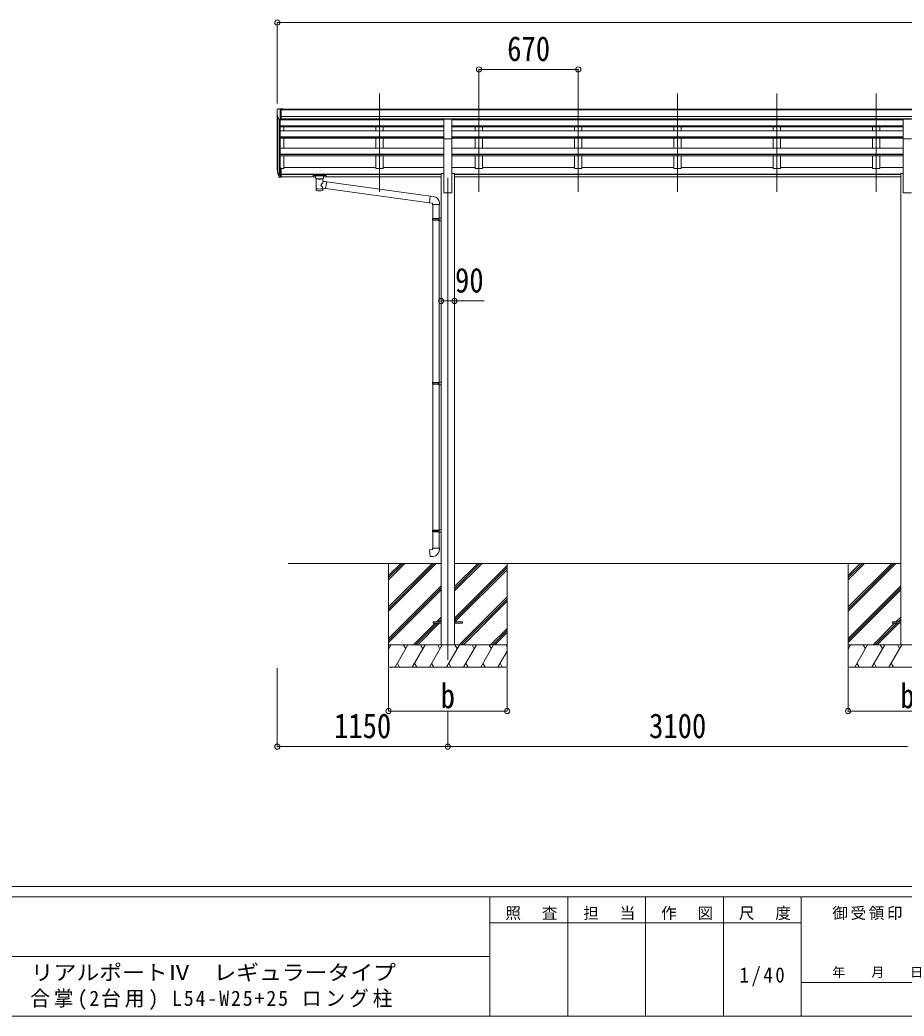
# Model space of a CAD drawing. Units: millimetres at full size. Extents: x -9783 to 33754, y -10064 to 6752.
# Drawn here: x 36 to 6000, y -6828 to -108 of the extents above; entities that cross this region are included whole.
import ezdxf
from ezdxf.enums import TextEntityAlignment as Align

# ---------------------------------------------------------------- set-up
doc = ezdxf.new("R2010")
doc.units = ezdxf.units.MM
doc.header["$LTSCALE"] = 35
doc.header["$PDMODE"] = 32
doc.header["$PDSIZE"] = 35
for name, color, linetype, lineweight in [('0-0_0', 7, 'Continuous', 9), ('0-1_本体', 4, 'Continuous', 9), ('0-2_部品', 7, 'Continuous', 9), ('0-8_PARTS2', 2, 'Continuous', 9), ('0-A_寸法', 6, 'Continuous', 9), ('F-0_240', 7, 'Continuous', 9)]:
    doc.layers.add(name, color=color, linetype=linetype, lineweight=lineweight)
doc.styles.add('ＭＳ ゴシック', font='')
doc.styles.get('ＭＳ ゴシック').set_extended_font_data('MS Gothic')

msp = doc.modelspace()

# ---------------------------------------------------------------- linework, layer by layer
at = {"layer": '0-0_0'}
for p, q in [((1846.2, -3773.95), (2877, -3773.95)), ((2522.2, -3773.95), (2522.2, -4473.95)), ((2522.2, -4068.13), (2816.38, -3773.95)), ((2522.2, -4082.27), (2830.53, -3773.95)), ((2522.2, -4096.41), (2844.67, -3773.95)), ((2522.2, -3884.28), (2632.54, -3773.95)), ((2522.2, -3870.14), (2618.39, -3773.95)), ((2522.2, -3856), (2604.25, -3773.95)), ((2967.4, -3959.58), (3153.04, -3773.95)), ((2967.4, -3945.44), (3138.89, -3773.95)), ((2967.4, -3931.3), (3124.75, -3773.95)), ((2967.4, -3773.95), (5977, -3773.95)), ((2967.4, -4143.43), (3322.2, -3788.63)), ((2967.4, -4157.57), (3322.2, -3802.77)), ((2969.66, -4169.45), (3322.2, -3816.92)), ((3322.2, -3773.95), (3322.2, -4473.95)), ((5622.2, -3773.95), (5622.2, -4473.95)), ((5622.2, -4068.13), (5916.38, -3773.95)), ((5622.2, -4082.27), (5930.53, -3773.95)), ((5622.2, -4096.41), (5944.67, -3773.95)), ((5622.2, -3884.28), (5732.54, -3773.95)), ((5622.2, -3870.14), (5718.39, -3773.95)), ((5622.2, -3856), (5704.25, -3773.95)), ((2522.2, -4280.26), (2877, -3925.46)), ((2522.2, -4294.4), (2877, -3939.61)), ((2522.2, -4308.55), (2877, -3953.75)), ((5622.2, -4280.26), (5977, -3925.46)), ((5622.2, -4294.4), (5977, -3939.61)), ((5622.2, -4308.55), (5977, -3953.75)), ((2999.01, -4323.95), (3322.2, -4000.76)), ((3013.15, -4323.95), (3322.2, -4014.9)), ((3027.3, -4323.95), (3322.2, -4029.05)), ((2845.15, -4169.45), (2877, -4137.59)), ((2859.29, -4169.45), (2877, -4151.74)), ((2873.43, -4169.45), (2877, -4165.88)), ((5945.15, -4169.45), (5977, -4137.59)), ((5959.29, -4169.45), (5977, -4151.74)), ((5973.43, -4169.45), (5977, -4165.88)), ((2690.65, -4323.95), (2836.15, -4178.45)), ((2704.79, -4323.95), (2850.29, -4178.45)), ((2718.93, -4323.95), (2864.43, -4178.45)), ((3211.15, -4323.95), (3322.2, -4212.89)), ((3225.29, -4323.95), (3322.2, -4227.04)), ((5790.65, -4323.95), (5936.15, -4178.45)), ((5804.79, -4323.95), (5950.29, -4178.45)), ((5818.93, -4323.95), (5964.43, -4178.45)), ((3239.43, -4323.95), (3322.2, -4241.18)), ((3322.2, -4323.95), (2522.2, -4323.95)), ((2522.2, -4351.45), (2538.08, -4323.95)), ((2566.95, -4473.95), (2653.55, -4323.95)), ((2638.55, -4349.93), (2623.55, -4323.95)), ((2682.42, -4473.95), (2769.02, -4323.95)), ((2754.02, -4349.93), (2739.02, -4323.95)), ((2797.89, -4473.95), (2884.49, -4323.95)), ((2869.49, -4349.93), (2854.49, -4323.95)), ((2913.36, -4473.95), (2999.96, -4323.95)), ((2984.96, -4349.93), (2969.96, -4323.95)), ((3028.83, -4473.95), (3115.43, -4323.95)), ((3100.43, -4349.93), (3085.43, -4323.95)), ((3144.3, -4473.95), (3230.9, -4323.95)), ((3200.9, -4323.95), (3215.9, -4349.93)), ((3259.77, -4473.95), (3322.2, -4365.81)), ((3316.37, -4323.95), (3322.2, -4334.05)), ((6422.2, -4323.95), (5622.2, -4323.95)), ((5622.2, -4351.45), (5638.08, -4323.95)), ((5666.95, -4473.95), (5753.55, -4323.95)), ((5738.55, -4349.93), (5723.55, -4323.95)), ((5782.42, -4473.95), (5869.02, -4323.95)), ((5854.02, -4349.93), (5839.02, -4323.95)), ((5897.89, -4473.95), (5984.49, -4323.95)), ((5969.49, -4349.93), (5954.49, -4323.95)), ((2522.2, -4473.95), (3322.2, -4473.95)), ((2581.95, -4447.97), (2596.95, -4473.95)), ((2697.42, -4447.97), (2712.42, -4473.95)), ((2812.89, -4447.97), (2827.89, -4473.95)), ((2928.36, -4447.97), (2943.36, -4473.95)), ((3043.83, -4447.97), (3058.83, -4473.95)), ((3159.3, -4447.97), (3174.3, -4473.95)), ((3274.77, -4447.97), (3289.77, -4473.95)), ((5622.2, -4473.95), (6422.2, -4473.95)), ((5681.95, -4447.97), (5696.95, -4473.95)), ((5797.42, -4447.97), (5812.42, -4473.95)), ((5912.89, -4447.97), (5927.89, -4473.95))]:
    msp.add_line(p, q, dxfattribs=at)
at = {"layer": '0-1_本体'}
for p, q in [((1798.7, -709.83), (7145.7, -709.83)), ((1798.7, -715.18), (7145.7, -715.18)), ((1772.2, -1110.83), (1772.2, -746.58)), ((1776.49, -765.38), (1776.49, -1135.09)), ((1786.2, -780.74), (1786.2, -1153.09)), ((1792.2, -781.21), (1792.2, -1108.66)), ((1792.2, -781.22), (2894.7, -781.22)), ((1798.7, -758.71), (7145.7, -758.71)), ((1798.7, -776.38), (7145.7, -776.38)), ((2894.7, -778.75), (1798.7, -778.75)), ((2437.2, -778.75), (2437.2, -781.22)), ((2487.2, -778.75), (2487.2, -781.22)), ((5994.7, -781.22), (2949.7, -781.22)), ((3107.2, -778.75), (3107.2, -781.22)), ((3157.2, -778.75), (3157.2, -781.22)), ((3777.2, -778.75), (3777.2, -781.22)), ((3827.2, -778.75), (3827.2, -781.22)), ((4447.2, -778.75), (4447.2, -781.22)), ((4497.2, -778.75), (4497.2, -781.22)), ((5117.2, -778.75), (5117.2, -781.22)), ((5167.2, -778.75), (5167.2, -781.22)), ((5787.2, -778.75), (5787.2, -781.22)), ((5837.2, -778.75), (5837.2, -781.22)), ((1792.2, -823.41), (2894.7, -823.41)), ((1792.2, -824.81), (2894.7, -824.81)), ((1792.2, -828.5), (2894.7, -828.5)), ((1792.2, -855.74), (2894.7, -855.74)), ((1817.2, -855.74), (1817.2, -828.5)), ((2437.2, -828.5), (2437.2, -855.74)), ((2487.2, -828.5), (2487.2, -855.74)), ((5994.7, -823.41), (2949.7, -823.41)), ((5994.7, -824.81), (2949.7, -824.81)), ((5994.7, -828.5), (2949.7, -828.5)), ((5994.7, -855.74), (2949.7, -855.74)), ((3107.2, -828.5), (3107.2, -855.74)), ((3157.2, -828.5), (3157.2, -855.74)), ((3777.2, -828.5), (3777.2, -855.74)), ((3827.2, -828.5), (3827.2, -855.74)), ((4447.2, -828.5), (4447.2, -855.74)), ((4497.2, -828.5), (4497.2, -855.74)), ((5117.2, -828.5), (5117.2, -855.74)), ((5167.2, -828.5), (5167.2, -855.74)), ((5787.2, -828.5), (5787.2, -855.74)), ((5837.2, -828.5), (5837.2, -855.74)), ((1792.2, -896.47), (2894.7, -896.47)), ((1792.2, -897.96), (2894.7, -897.96)), ((1792.2, -904.77), (2894.7, -904.77)), ((1817.2, -974.26), (1817.2, -904.77)), ((2437.2, -904.77), (2437.2, -974.26)), ((2487.2, -904.77), (2487.2, -974.26)), ((2894.7, -1273.95), (2894.7, -910.01)), ((5994.7, -896.47), (2949.7, -896.47)), ((5994.7, -897.96), (2949.7, -897.96)), ((5994.7, -904.77), (2949.7, -904.77)), ((2949.7, -1273.95), (2949.7, -910.01)), ((3107.2, -904.77), (3107.2, -974.26)), ((3157.2, -904.77), (3157.2, -974.26)), ((3777.2, -904.77), (3777.2, -974.26)), ((3827.2, -904.77), (3827.2, -974.26)), ((4447.2, -904.77), (4447.2, -974.26)), ((4497.2, -904.77), (4497.2, -974.26)), ((5117.2, -904.77), (5117.2, -974.26)), ((5167.2, -904.77), (5167.2, -974.26)), ((5787.2, -904.77), (5787.2, -974.26)), ((5837.2, -904.77), (5837.2, -974.26)), ((5994.7, -1273.95), (5994.7, -910.01)), ((1792.2, -974.26), (2894.7, -974.26)), ((5994.7, -974.26), (2949.7, -974.26)), ((1792.2, -1013.57), (2894.7, -1013.57)), ((1792.2, -1015.05), (2894.7, -1015.05)), ((1792.2, -1024.53), (2894.7, -1024.53)), ((1817.2, -1109.48), (1817.2, -1024.53)), ((2437.2, -1024.53), (2437.2, -1109.48)), ((5994.7, -1013.57), (2949.7, -1013.57)), ((5994.7, -1015.05), (2949.7, -1015.05)), ((5994.7, -1024.53), (2949.7, -1024.53)), ((3107.2, -1024.53), (3107.2, -1109.48)), ((3777.2, -1024.53), (3777.2, -1109.48)), ((4447.2, -1024.53), (4447.2, -1109.48)), ((5117.2, -1024.53), (5117.2, -1109.48)), ((5787.2, -1024.53), (5787.2, -1109.48)), ((1798.7, -1109.48), (1817.2, -1109.48)), ((1817.2, -1104.68), (2437.2, -1104.68)), ((2487.2, -1104.68), (2894.7, -1104.68)), ((2949.7, -1104.68), (3107.2, -1104.68)), ((3157.2, -1104.68), (3777.2, -1104.68)), ((3827.2, -1104.68), (4447.2, -1104.68)), ((4497.2, -1104.68), (5117.2, -1104.68)), ((5167.2, -1104.68), (5787.2, -1104.68)), ((5837.2, -1104.68), (5994.7, -1104.68)), ((1798.7, -1148.99), (2877, -1148.99)), ((1798.7, -1150.37), (2877, -1150.37)), ((1798.7, -1167.55), (2030.2, -1167.55)), ((2084.2, -1167.55), (2877, -1167.55)), ((2877, -1143.95), (2894.7, -1143.95)), ((2877, -1143.95), (2877, -4323.95)), ((2949.7, -1143.95), (2967.4, -1143.95)), ((2967.4, -1143.95), (2967.4, -4323.95)), ((2967.4, -1148.99), (5977, -1148.99)), ((2967.4, -1150.37), (5977, -1150.37)), ((2967.4, -1167.55), (5977, -1167.55)), ((5977, -1143.95), (5994.7, -1143.95)), ((5977, -1143.95), (5977, -4323.95)), ((2894.7, -1273.95), (2949.7, -1273.95)), ((5994.7, -1273.95), (6049.7, -1273.95))]:
    msp.add_line(p, q, dxfattribs=at)
for points in [[(2949.7, -778.75), (5812.2, -778.87), (5994.7, -778.87)], [(2487.2, -1024.53), (2487.2, -1109.48), (2437.2, -1109.48)], [(3157.2, -1024.53), (3157.2, -1109.48), (3107.2, -1109.48)], [(3827.2, -1024.53), (3827.2, -1109.48), (3777.2, -1109.48)], [(4497.2, -1024.53), (4497.2, -1109.48), (4447.2, -1109.48)], [(5167.2, -1024.53), (5167.2, -1109.48), (5117.2, -1109.48)], [(5837.2, -1024.53), (5837.2, -1109.48), (5787.2, -1109.48)]]:
    msp.add_lwpolyline(points, dxfattribs=at)
at = {"layer": '0-2_部品'}
for p, q in [((1770.2, -717.6), (1770.2, -718.23)), ((1777.11, -708.79), (1773.05, -714.6)), ((1780.2, -708.23), (1777.87, -708.37)), ((1780.2, -708.23), (1798.7, -708.23)), ((1792.2, -781.21), (1792.2, -708.23)), ((1798.7, -708.23), (1808.7, -708.31)), ((1798.7, -780.21), (1798.7, -708.23)), ((1808.7, -709.83), (1808.7, -708.31)), ((1784.58, -779.4), (1775.3, -763.33)), ((1792.2, -781.21), (1787, -780.89)), ((1798.7, -780.21), (1792.2, -780.21)), ((2894.7, -778.09), (2949.7, -778.09)), ((2894.7, -910.17), (2894.7, -778.09)), ((2949.7, -910.17), (2949.7, -778.09)), ((5994.7, -778.09), (6049.7, -778.09)), ((5994.7, -910.17), (5994.7, -778.09)), ((2894.7, -910.17), (2949.7, -910.17)), ((5994.7, -910.17), (6049.7, -910.17)), ((1774.6, -1134.7), (1784.76, -1153.87)), ((1785.77, -1152.62), (1776.02, -1134.2)), ((1792.2, -1108.66), (1792.2, -1170.54)), ((1798.7, -1108.66), (1792.2, -1108.66)), ((1798.7, -1108.66), (1798.7, -1169.72)), ((1777.18, -1151.55), (1784.76, -1169.04)), ((1792.2, -1153.37), (1787.07, -1153.37)), ((1792.2, -1155.37), (1787.36, -1155.37)), ((1792.2, -1170.54), (1787.36, -1170.54)), ((1798.7, -1146.97), (1792.2, -1146.97)), ((1798.7, -1152.37), (1792.2, -1152.37)), ((1798.7, -1169.72), (1792.2, -1169.72)), ((2013.7, -1155.43), (2013.7, -1166.19)), ((2013.7, -1155.62), (2013.7, -1157.16)), ((2015.7, -1154.77), (2098.7, -1154.77)), ((2015.7, -1156.95), (2098.7, -1156.95)), ((2015.7, -1166.86), (2030.2, -1166.86)), ((2030.2, -1173.66), (2030.2, -1163.39)), ((2034.3, -1178.16), (2034.29, -1258.45)), ((2080.1, -1195.74), (2080.1, -1178.15)), ((2105.33, -1199.64), (2080.1, -1195.73)), ((2084.2, -1173.66), (2084.2, -1163.39)), ((2084.2, -1166.86), (2098.7, -1166.86)), ((2105.33, -1199.64), (2098.31, -1244.9)), ((2100.7, -1155.43), (2100.7, -1166.19)), ((2105.33, -1199.64), (2803.29, -1296.44)), ((2080.12, -1258.45), (2080.1, -1241.83)), ((2080.1, -1242.08), (2098.31, -1244.9)), ((2799.28, -1342.27), (2098.31, -1244.9)), ((2824.13, -1298.26), (2803.29, -1296.44)), ((2865.2, -1354.01), (2865.2, -1343.09)), ((2819.2, -1354.01), (2865.2, -1354.01)), ((2821.2, -1354.01), (2821.2, -1448.01)), ((2863.2, -1354.01), (2863.2, -1445.45)), ((2819.2, -1450.01), (2820.2, -1448.01)), ((2819.2, -1450.01), (2863.2, -1450.01)), ((2819.2, -1450.01), (2819.2, -1458.01)), ((2819.2, -1458.01), (2863.2, -1458.01)), ((2819.2, -1458.01), (2820.2, -1460.01)), ((2820.2, -1448.01), (2863.2, -1448.01)), ((2820.2, -1460.01), (2863.2, -1460.01)), ((2821.2, -1460.01), (2821.2, -2554.2)), ((2858.73, -1450.01), (2858.3, -1448.01)), ((2861.2, -1445.51), (2877.2, -1445.04)), ((2861.2, -1447.51), (2861.2, -1445.51)), ((2861.2, -1447.51), (2863.2, -1447.51)), ((2861.2, -1462.51), (2861.2, -1460.51)), ((2861.2, -1462.51), (2877.2, -1462.98)), ((2863.2, -1462.57), (2863.2, -2551.64)), ((2877.2, -1445.04), (2877.2, -1462.98)), ((2861.2, -2551.7), (2877.2, -2551.23)), ((2861.2, -2553.7), (2861.2, -2551.7)), ((2877.2, -2551.23), (2877.2, -2569.17)), ((2819.2, -2556.2), (2820.2, -2554.2)), ((2819.2, -2556.2), (2863.2, -2556.2)), ((2819.2, -2556.2), (2819.2, -2564.2)), ((2819.2, -2564.2), (2863.2, -2564.2)), ((2819.2, -2564.2), (2820.2, -2566.2)), ((2820.2, -2554.2), (2863.2, -2554.2)), ((2820.2, -2566.2), (2863.2, -2566.2)), ((2821.2, -2566.2), (2821.2, -3549.36)), ((2858.73, -2556.2), (2858.3, -2554.2)), ((2861.2, -2553.7), (2863.2, -2553.7)), ((2861.2, -2568.7), (2861.2, -2566.7)), ((2861.2, -2568.7), (2877.2, -2569.17)), ((2863.2, -2568.76), (2863.2, -3546.8)), ((2819.2, -3551.36), (2820.2, -3549.36)), ((2819.2, -3551.36), (2863.2, -3551.36)), ((2819.2, -3551.36), (2819.2, -3559.36)), ((2819.2, -3559.36), (2863.2, -3559.36)), ((2819.2, -3559.36), (2820.2, -3561.36)), ((2820.2, -3549.36), (2863.2, -3549.36)), ((2820.2, -3561.36), (2863.2, -3561.36)), ((2821.2, -3561.36), (2821.2, -3671.36)), ((2858.73, -3551.36), (2858.3, -3549.36)), ((2861.2, -3546.86), (2877.2, -3546.39)), ((2861.2, -3548.86), (2861.2, -3546.86)), ((2861.2, -3548.86), (2863.2, -3548.86)), ((2877.2, -3546.39), (2877.2, -3564.33)), ((2861.2, -3563.86), (2861.2, -3561.86)), ((2861.2, -3563.86), (2877.2, -3564.33)), ((2863.2, -3563.92), (2863.2, -3671.36)), ((2819.2, -3671.36), (2865.2, -3671.36)), ((2819.2, -3681.36), (2819.2, -3671.36)), ((2865.2, -3671.36), (2865.2, -3682.27))]:
    msp.add_line(p, q, dxfattribs=at)
at = {"layer": '0-2_部品', "color": 4}
for p, q in [((2822.4, -4169.45), (2822.4, -4178.45)), ((2877.2, -4169.45), (2822.4, -4169.45)), ((2877.2, -4178.45), (2822.4, -4178.45)), ((3022, -4169.45), (2967.2, -4169.45)), ((5922.2, -4169.45), (5922.2, -4178.45)), ((5977, -4169.45), (5922.2, -4169.45)), ((5977, -4178.45), (5922.2, -4178.45))]:
    msp.add_line(p, q, dxfattribs=at)
at = {"layer": '0-2_部品'}
for points in [[(2013.7, -1155.43), (2013.74, -1155.24), (2013.83, -1155.1), (2013.92, -1155.01), (2014.02, -1154.94), (2014.15, -1154.9), (2014.44, -1154.84), (2014.93, -1154.79), (2015.47, -1154.77), (2015.7, -1154.77)], [(2013.7, -1166.19), (2013.74, -1166.39), (2013.83, -1166.52), (2013.92, -1166.62), (2014.02, -1166.68), (2014.15, -1166.72), (2014.44, -1166.78), (2014.93, -1166.83), (2015.47, -1166.85), (2015.7, -1166.86)], [(2030.24, -1173.61), (2030.22, -1173.96), (2030.47, -1174.92), (2030.99, -1175.8), (2031.79, -1176.64), (2032.9, -1177.44), (2034.3, -1178.16)], [(2080.1, -1178.15), (2080.34, -1178.06), (2081.69, -1177.32), (2082.81, -1176.48), (2083.56, -1175.61), (2084.02, -1174.71), (2084.19, -1173.82)], [(2098.7, -1154.77), (2099.06, -1154.77), (2099.59, -1154.8), (2100.04, -1154.85), (2100.34, -1154.93), (2100.51, -1155.02), (2100.63, -1155.16), (2100.7, -1155.34), (2100.7, -1155.43)], [(2098.7, -1166.86), (2099.06, -1166.85), (2099.59, -1166.83), (2100.04, -1166.77), (2100.34, -1166.7), (2100.51, -1166.6), (2100.63, -1166.46), (2100.7, -1166.28), (2100.7, -1166.19)], [(2803.29, -1296.44), (2799.28, -1342.27), (2819.2, -1344.01), (2819.2, -1354.01)], [(2858.73, -1450.01), (2858.73, -1458.01), (2858.3, -1460.01)], [(2861.2, -1460.51), (2863.2, -1460.51), (2863.2, -1447.51)], [(2858.73, -2556.2), (2858.73, -2564.2), (2858.3, -2566.2)], [(2861.2, -2566.7), (2863.2, -2566.7), (2863.2, -2553.7)], [(2858.73, -3551.36), (2858.73, -3559.36), (2858.3, -3561.36)], [(2861.2, -3561.86), (2863.2, -3561.86), (2863.2, -3548.86)], [(2824.13, -3727.1), (2803.29, -3728.93), (2799.28, -3683.1), (2819.2, -3681.36)]]:
    msp.add_lwpolyline(points, dxfattribs=at)
at = {"layer": '0-2_部品', "color": 4}
msp.add_lwpolyline([(3022, -4169.45), (3022, -4178.45), (2967.2, -4178.45)], dxfattribs=at)
at = {"layer": '0-2_部品'}
for centre, radius, start, end in [((1773.2, -717.6), 3, 93, 180), ((1972.2, -718.23), 202, 180, 192.90261), ((1777.93, -709.37), 1, 93.5, 145), ((1787.18, -777.9), 3, 210, 266.5), ((1860.86, -1112.53), 89.07, 174.49576, 194.41188), ((1860.15, -1108.25), 88.05, 177.22392, 197.21071), ((1905.42, -1115.47), 133.22, 183.27987, 195.71302), ((1787.36, -1152.37), 3, 210, 270), ((1787.36, -1167.54), 3, 210, 270), ((1787.07, -1151.87), 1.5, 210, 270), ((2820.2, -1343.09), 45, 0, 85), ((2820.2, -3682.27), 45, 275, 0)]:
    msp.add_arc(centre, radius, start, end, dxfattribs=at)
for centre, major_axis, ratio, start_param, end_param in [((2015.7, -1157.16), (2, 0), 0.109601, 1.5707963, 3.1415927), ((2057.2, -1163.39), (27, 0), 0.122176, 6.2831853, 9.424778), ((2057.22, -1178.62), (-22.91, 0.42), 0.072511, 0.0008029, 1.5715993), ((2057.22, -1180.24), (-22.91, 0.42), 0.072511, 0.0008029, 1.5715993), ((2057.19, -1178.62), (22.92, 0.42), 0.07247, 4.71158, 6.2823764), ((2057.19, -1180.24), (22.92, 0.42), 0.07247, 4.71158, 6.2823764), ((2057.2, -1222.28), (-22.81, -26.62), 0.234429, 1.6855472, 3.1268519), ((2068.2, -1173.66), (16, 0), 0.361356, 6.2636979, 6.2831853), ((2098.7, -1157.16), (2, 0), 0.109601, 0, 1.5707963), ((2057.2, -1258.45), (22.92, 0), 0.101955, 3.1415499, 6.2833984), ((2057.2, -1246.01), (22.91, 0), 0.122865, 3.1415927, 6.2831853), ((2059.76, -1219.63), (20.32, -22.25), 0.045535, 0.0389954, 1.3075346)]:
    msp.add_ellipse(centre, major_axis=major_axis, ratio=ratio, start_param=start_param, end_param=end_param, dxfattribs=at)
at = {"layer": '0-8_PARTS2'}
for p, q in [((2462.2, -1267.75), (2462.2, -605.22)), ((3132.2, -1267.75), (3132.2, -605.22)), ((3802.2, -1267.75), (3802.2, -605.22)), ((4472.2, -1267.75), (4472.2, -605.22)), ((5142.2, -1267.75), (5142.2, -605.22)), ((5812.2, -1267.75), (5812.2, -605.22)), ((2922.2, -1173.95), (2922.2, -4423.95))]:
    msp.add_line(p, q, dxfattribs=at)
at = {"layer": '0-A_寸法'}
for p, q in [((1772.2, -125.59), (1772.2, -671.22)), ((1772.2, -125.59), (7172.2, -125.59)), ((3132.2, -442.21), (3132.2, -671.22)), ((3132.2, -442.21), (3802.2, -442.21)), ((3802.2, -442.21), (3802.2, -671.22)), ((2877.2, -2004.13), (2967.2, -2004.13)), ((2967.2, -2004.13), (3167.2, -2004.13)), ((1772.2, -5010.32), (1772.2, -4481.37)), ((2522.2, -4770.34), (2522.2, -4481.37)), ((3322.2, -4770.34), (3322.2, -4481.37)), ((5622.2, -4770.34), (5622.2, -4481.37)), ((2522.2, -4770.34), (3322.2, -4770.34)), ((2922.2, -5010.32), (2922.2, -4770.34)), ((5622.2, -4770.34), (6422.2, -4770.34)), ((1772.2, -5010.32), (2922.2, -5010.32)), ((2922.2, -5010.32), (6022.2, -5010.32))]:
    msp.add_line(p, q, dxfattribs=at)
for p in [(1772.2, -125.59), (3132.2, -442.21), (3802.2, -442.21), (2877.2, -2004.13), (2967.2, -2004.13), (2522.2, -4770.34), (3322.2, -4770.34), (5622.2, -4770.34), (1772.2, -5010.32), (2922.2, -5010.32)]:
    msp.add_point(p, dxfattribs=at)
at = {"layer": 'F-0_240', "color": 5}
for p, q in [((-9783.03, -5953.1), (9396.97, -5953.1)), ((-9783.03, -6023.1), (6285.75, -6023.1)), ((3205.75, -6023.1), (3205.75, -6828.1)), ((3730.75, -6023.1), (3730.75, -6828.1)), ((4255.75, -6023.1), (4255.75, -6828.1)), ((4780.75, -6023.1), (4780.75, -6828.1)), ((5305.75, -6023.1), (5305.75, -6828.1)), ((3205.75, -6198.1), (5305.75, -6198.1)), ((-3969.25, -6425.6), (3205.75, -6425.6)), ((5305.75, -6600.6), (6285.75, -6600.6)), ((-9783.03, -6828.1), (9396.97, -6828.1))]:
    msp.add_line(p, q, dxfattribs=at)

# ---------------------------------------------------------------- texts
at = {"layer": '0-A_寸法', "color": 7, "style": 'ＭＳ ゴシック', "width": 0.85}
for s, p in [('670', (3322.83, -435.21)), ('90', (2970.95, -1997.13)), ('b', (2874.08, -4800.84)), ('b', (5974.08, -4800.84)), ('1150', (2154.7, -5003.32)), ('3100', (4279.7, -5003.32))]:
    msp.add_text(s, height=166.8, dxfattribs=at).set_placement(p, align=Align.BOTTOM_LEFT)
at = {"layer": 'F-0_240', "style": 'ＭＳ ゴシック', "width": 1.1}
msp.add_text('リアルポートⅣ\u3000レギュラータイプ', height=102.6, dxfattribs=at).set_placement((109.35, -6616.22), align=Align.BOTTOM_LEFT)
at = {"layer": 'F-0_240', "style": 'ＭＳ ゴシック'}
msp.add_text('年\u3000\u3000月\u3000\u3000日', height=64.15, dxfattribs=at).set_placement((5515.76, -6583.1), align=Align.BOTTOM_LEFT)
at = {"layer": 'F-0_240', "attachment_point": 7, "style": 'ＭＳ ゴシック'}
for s, insert, char_height in [('\\T1.17;照\u3000査', (3310.76, -6180.6), 76.98), ('\\T1.17;担\u3000当', (3835.76, -6180.6), 76.98), ('\\T1.17;作\u3000図', (4360.75, -6180.6), 76.98), ('\\T1.17;尺\u3000度', (4885.76, -6180.6), 76.98), ('\\T1.17;御受領印', (5515.75, -6180.6), 76.98), ('\\T1.28;\\W0.9;1/40', (4890.13, -6626.85), 102.6), ('\\T1.2;\\W0.95;合掌(2台用)\\~L54-W25+25\\~ロング柱', (105.77, -6786.55), 102.6)]:
    msp.add_mtext(s, dxfattribs=dict(at, insert=insert, char_height=char_height))

doc.saveas('drawing.dxf')
